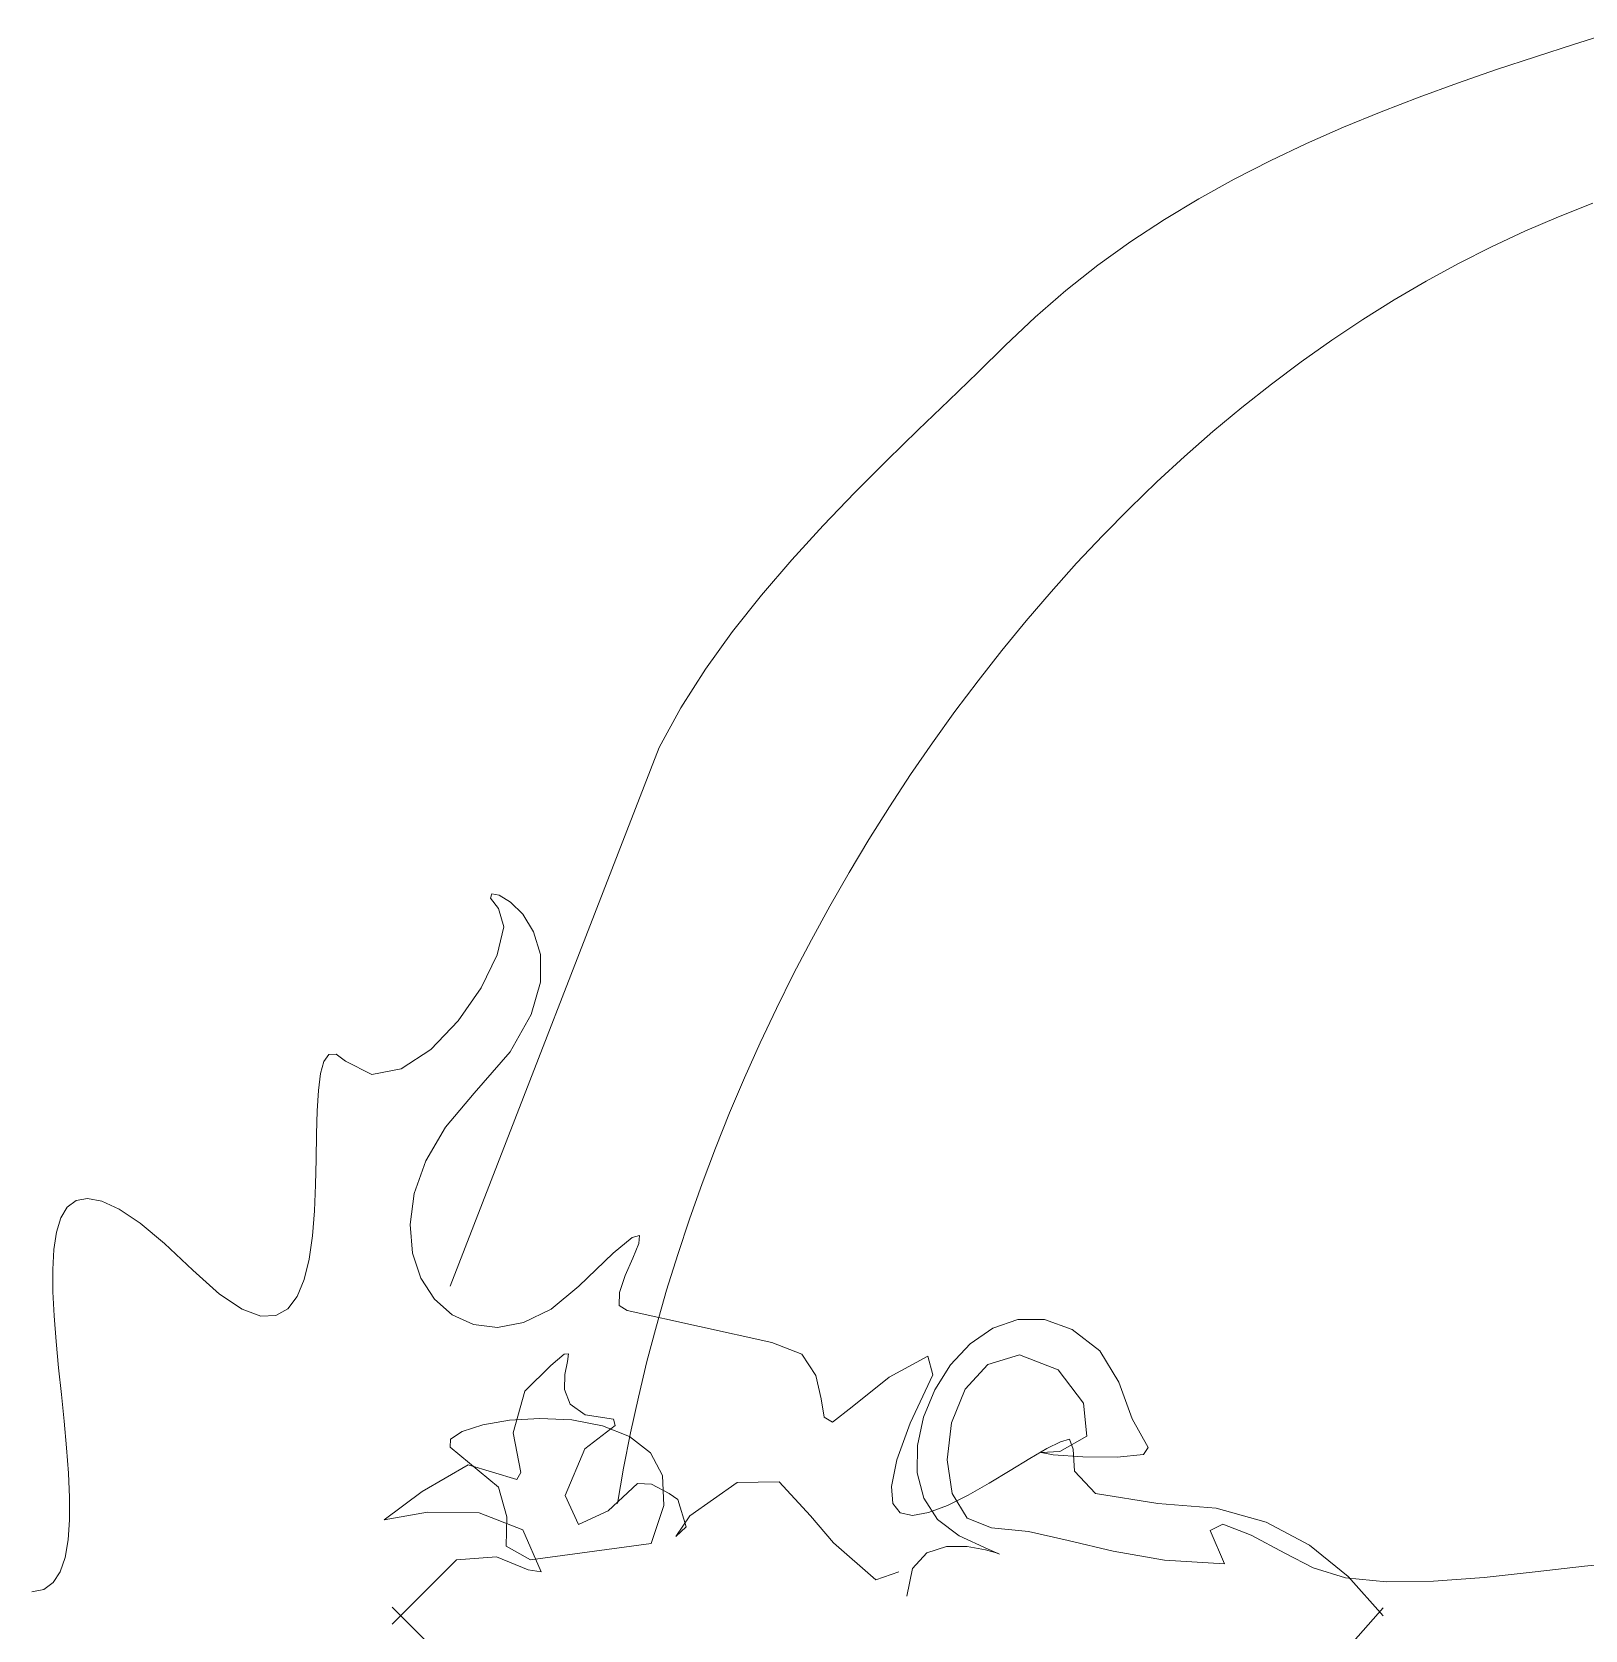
# Model space of a CAD drawing. Header units: centimetres. Extents: x 134057 to 145613, y 5028 to 39996.
# Drawn here: x 141001.5 to 141053.7, y 29055 to 29108.8 of the extents above; entities that cross this region are included whole.
import ezdxf

# ---------------------------------------------------------------- set-up
doc = ezdxf.new("R2010")
doc.units = ezdxf.units.CM
doc.layers.add('TEXT', color=3, linetype='Continuous', lineweight=20)

msp = doc.modelspace()

# ---------------------------------------------------------------- linework, layer by layer
at = {"layer": 'TEXT', "color": 2, "linetype": 'Continuous', "lineweight": 13}
for p, q in [((141054.703, 29108.849), (141053.379, 29108.437)), ((141052.06, 29108.015), (141050.747, 29107.58)), ((141053.379, 29108.437), (141052.06, 29108.015)), ((141050.747, 29107.58), (141049.443, 29107.128)), ((141049.443, 29107.128), (141048.151, 29106.656)), ((141048.151, 29106.656), (141046.871, 29106.162)), ((141046.871, 29106.162), (141045.605, 29105.641)), ((141045.605, 29105.641), (141044.357, 29105.091)), ((141044.357, 29105.091), (141043.128, 29104.508)), ((141043.128, 29104.508), (141041.919, 29103.89)), ((141041.919, 29103.89), (141040.733, 29103.233)), ((141040.733, 29103.233), (141039.572, 29102.533)), ((141051.704, 29102.138), (141052.841, 29102.627)), ((141051.704, 29102.138), (141052.841, 29102.627)), ((141052.841, 29102.627), (141053.993, 29103.079)), ((141052.841, 29102.627), (141053.993, 29103.079)), ((141039.572, 29102.533), (141038.438, 29101.788)), ((141050.582, 29101.612), (141051.704, 29102.138)), ((141050.582, 29101.612), (141051.704, 29102.138)), ((141038.438, 29101.788), (141037.332, 29100.994)), ((141049.476, 29101.051), (141050.582, 29101.612)), ((141049.476, 29101.051), (141050.582, 29101.612)), ((141037.332, 29100.994), (141036.258, 29100.149)), ((141048.384, 29100.455), (141049.476, 29101.051)), ((141048.384, 29100.455), (141049.476, 29101.051)), ((141047.309, 29099.826), (141048.384, 29100.455)), ((141047.309, 29099.826), (141048.384, 29100.455)), ((141036.258, 29100.149), (141035.216, 29099.249)), ((141046.25, 29099.164), (141047.309, 29099.826)), ((141046.25, 29099.164), (141047.309, 29099.826)), ((141035.216, 29099.249), (141034.209, 29098.29)), ((141045.207, 29098.47), (141046.25, 29099.164)), ((141045.207, 29098.47), (141046.25, 29099.164)), ((141034.209, 29098.29), (141033.293, 29097.388)), ((141044.181, 29097.746), (141045.207, 29098.47)), ((141044.181, 29097.746), (141045.207, 29098.47)), ((141033.293, 29097.388), (141032.313, 29096.441)), ((141043.172, 29096.991), (141044.181, 29097.746)), ((141043.172, 29096.991), (141044.181, 29097.746)), ((141042.181, 29096.208), (141043.172, 29096.991)), ((141042.181, 29096.208), (141043.172, 29096.991)), ((141032.313, 29096.441), (141031.286, 29095.452)), ((141041.207, 29095.397), (141042.181, 29096.208)), ((141041.207, 29095.397), (141042.181, 29096.208)), ((141031.286, 29095.452), (141030.228, 29094.42)), ((141040.252, 29094.559), (141041.207, 29095.397)), ((141040.252, 29094.559), (141041.207, 29095.397)), ((141039.315, 29093.696), (141040.252, 29094.559)), ((141039.315, 29093.696), (141040.252, 29094.559)), ((141030.228, 29094.42), (141029.156, 29093.346)), ((141038.396, 29092.807), (141039.315, 29093.696)), ((141038.396, 29092.807), (141039.315, 29093.696)), ((141029.156, 29093.346), (141028.084, 29092.233)), ((141037.497, 29091.894), (141038.396, 29092.807)), ((141037.497, 29091.894), (141038.396, 29092.807)), ((141028.084, 29092.233), (141027.029, 29091.079)), ((141036.617, 29090.958), (141037.497, 29091.894)), ((141036.617, 29090.958), (141037.497, 29091.894)), ((141027.029, 29091.079), (141026.007, 29089.887)), ((141035.757, 29090), (141036.617, 29090.958)), ((141035.757, 29090), (141036.617, 29090.958)), ((141026.007, 29089.887), (141025.034, 29088.658)), ((141034.917, 29089.021), (141035.757, 29090)), ((141034.917, 29089.021), (141035.757, 29090)), ((141025.034, 29088.658), (141024.126, 29087.392)), ((141034.097, 29088.022), (141034.917, 29089.021)), ((141034.097, 29088.022), (141034.917, 29089.021)), ((141033.298, 29087.003), (141034.097, 29088.022)), ((141033.298, 29087.003), (141034.097, 29088.022)), ((141024.126, 29087.392), (141023.298, 29086.09)), ((141032.52, 29085.966), (141033.298, 29087.003)), ((141032.52, 29085.966), (141033.298, 29087.003)), ((141023.298, 29086.09), (141022.568, 29084.754)), ((141031.763, 29084.912), (141032.52, 29085.966)), ((141031.763, 29084.912), (141032.52, 29085.966)), ((141031.028, 29083.842), (141031.763, 29084.912)), ((141031.028, 29083.842), (141031.763, 29084.912)), ((141022.568, 29084.754), (141015.529, 29066.614)), ((141030.315, 29082.756), (141031.028, 29083.842)), ((141030.315, 29082.756), (141031.028, 29083.842)), ((141029.624, 29081.656), (141030.315, 29082.756)), ((141029.624, 29081.656), (141030.315, 29082.756)), ((141028.956, 29080.543), (141029.624, 29081.656)), ((141028.956, 29080.543), (141029.624, 29081.656)), ((141028.31, 29079.417), (141028.956, 29080.543)), ((141028.31, 29079.417), (141028.956, 29080.543)), ((141016.929, 29079.829), (141016.89, 29079.682)), ((141016.89, 29079.682), (141017.153, 29079.339)), ((141017.181, 29079.784), (141016.929, 29079.829)), ((141017.558, 29079.552), (141017.181, 29079.784)), ((141017.974, 29079.139), (141017.558, 29079.552)), ((141017.153, 29079.339), (141017.332, 29078.718)), ((141018.339, 29078.548), (141017.974, 29079.139)), ((141027.688, 29078.279), (141028.31, 29079.417)), ((141027.688, 29078.279), (141028.31, 29079.417)), ((141017.332, 29078.718), (141017.111, 29077.774)), ((141018.567, 29077.786), (141018.339, 29078.548)), ((141027.089, 29077.131), (141027.688, 29078.279)), ((141027.089, 29077.131), (141027.688, 29078.279)), ((141017.111, 29077.774), (141016.572, 29076.664)), ((141018.569, 29076.856), (141018.567, 29077.786)), ((141018.257, 29075.764), (141018.569, 29076.856)), ((141026.515, 29075.973), (141027.089, 29077.131)), ((141026.515, 29075.973), (141027.089, 29077.131)), ((141016.572, 29076.664), (141015.799, 29075.549)), ((141017.544, 29074.514), (141018.257, 29075.764)), ((141025.964, 29074.807), (141026.515, 29075.973)), ((141025.964, 29074.807), (141026.515, 29075.973)), ((141015.799, 29075.549), (141014.874, 29074.585)), ((141025.439, 29073.633), (141025.964, 29074.807)), ((141025.439, 29073.633), (141025.964, 29074.807)), ((141011.277, 29074.187), (141011.162, 29073.775)), ((141011.449, 29074.415), (141011.277, 29074.187)), ((141011.688, 29074.428), (141011.449, 29074.415)), ((141012.009, 29074.195), (141011.688, 29074.428)), ((141012.896, 29073.75), (141012.009, 29074.195)), ((141014.874, 29074.585), (141013.879, 29073.933)), ((141016.341, 29073.112), (141017.544, 29074.514)), ((141011.162, 29073.775), (141011.091, 29073.209)), ((141013.879, 29073.933), (141012.896, 29073.75)), ((141024.937, 29072.452), (141025.439, 29073.633)), ((141024.937, 29072.452), (141025.439, 29073.633)), ((141011.091, 29073.209), (141011.052, 29072.521)), ((141015.375, 29071.978), (141016.341, 29073.112)), ((141011.052, 29072.521), (141011.031, 29071.741)), ((141014.711, 29070.844), (141015.375, 29071.978)), ((141024.462, 29071.266), (141024.937, 29072.452)), ((141024.462, 29071.266), (141024.937, 29072.452)), ((141011.031, 29071.741), (141011.017, 29070.899)), ((141011.017, 29070.899), (141010.998, 29070.026)), ((141014.321, 29069.738), (141014.711, 29070.844)), ((141024.011, 29070.074), (141024.462, 29071.266)), ((141024.011, 29070.074), (141024.462, 29071.266)), ((141010.998, 29070.026), (141010.96, 29069.153)), ((141023.587, 29068.879), (141024.011, 29070.074)), ((141023.587, 29068.879), (141024.011, 29070.074)), ((141002.64, 29069.278), (141002.422, 29068.919)), ((141002.938, 29069.502), (141002.64, 29069.278)), ((141003.322, 29069.575), (141002.938, 29069.502)), ((141003.803, 29069.482), (141003.322, 29069.575)), ((141004.389, 29069.209), (141003.803, 29069.482)), ((141014.181, 29068.691), (141014.321, 29069.738)), ((141002.422, 29068.919), (141002.273, 29068.439)), ((141005.089, 29068.74), (141004.389, 29069.209)), ((141005.911, 29068.061), (141005.089, 29068.74)), ((141010.96, 29069.153), (141010.892, 29068.31)), ((141014.264, 29067.729), (141014.181, 29068.691)), ((141023.188, 29067.681), (141023.587, 29068.879)), ((141023.188, 29067.681), (141023.587, 29068.879)), ((141002.273, 29068.439), (141002.185, 29067.854)), ((141010.892, 29068.31), (141010.781, 29067.528)), ((141021.656, 29068.259), (141021.012, 29067.728)), ((141021.906, 29068.329), (141021.656, 29068.259)), ((141021.875, 29068.058), (141021.906, 29068.329)), ((141002.185, 29067.854), (141002.149, 29067.179)), ((141006.865, 29067.156), (141005.911, 29068.061)), ((141014.544, 29066.884), (141014.264, 29067.729)), ((141021.012, 29067.728), (141019.86, 29066.614)), ((141021.676, 29067.567), (141021.875, 29068.058)), ((141022.816, 29066.482), (141023.188, 29067.681)), ((141022.816, 29066.482), (141023.188, 29067.681)), ((141002.149, 29067.179), (141002.156, 29066.428)), ((141007.765, 29066.345), (141006.865, 29067.156)), ((141010.781, 29067.528), (141010.615, 29066.839)), ((141021.425, 29066.975), (141021.676, 29067.567)), ((141010.615, 29066.839), (141010.381, 29066.271)), ((141014.996, 29066.182), (141014.544, 29066.884)), ((141019.86, 29066.614), (141018.923, 29065.846)), ((141021.233, 29066.404), (141021.425, 29066.975)), ((141002.156, 29066.428), (141002.198, 29065.617)), ((141008.522, 29065.84), (141007.765, 29066.345)), ((141010.381, 29066.271), (141010.068, 29065.857)), ((141015.594, 29065.653), (141014.996, 29066.182)), ((141021.215, 29065.973), (141021.233, 29066.404)), ((141022.471, 29065.281), (141022.816, 29066.482)), ((141022.471, 29065.281), (141022.816, 29066.482)), ((141002.198, 29065.617), (141002.265, 29064.76)), ((141009.15, 29065.611), (141008.522, 29065.84)), ((141009.661, 29065.627), (141009.15, 29065.611)), ((141010.068, 29065.857), (141009.661, 29065.627)), ((141016.311, 29065.327), (141015.594, 29065.653)), ((141018.923, 29065.846), (141018.001, 29065.394)), ((141021.485, 29065.802), (141021.215, 29065.973)), ((141026.358, 29064.719), (141021.485, 29065.802)), ((141033.791, 29065.204), (141034.633, 29065.495)), ((141033.791, 29065.204), (141034.633, 29065.495)), ((141034.633, 29065.495), (141035.531, 29065.5)), ((141034.633, 29065.495), (141035.531, 29065.5)), ((141035.531, 29065.5), (141036.463, 29065.165)), ((141035.531, 29065.5), (141036.463, 29065.165)), ((141017.122, 29065.23), (141016.311, 29065.327)), ((141018.001, 29065.394), (141017.122, 29065.23)), ((141022.153, 29064.08), (141022.471, 29065.281)), ((141022.153, 29064.08), (141022.471, 29065.281)), ((141033.03, 29064.678), (141033.791, 29065.204)), ((141033.03, 29064.678), (141033.791, 29065.204)), ((141036.463, 29065.165), (141037.403, 29064.441)), ((141036.463, 29065.165), (141037.403, 29064.441)), ((141002.265, 29064.76), (141002.349, 29063.873)), ((141027.367, 29064.333), (141026.358, 29064.719)), ((141032.372, 29063.968), (141033.03, 29064.678)), ((141032.372, 29063.968), (141033.03, 29064.678)), ((141037.403, 29064.441), (141038.035, 29063.388)), ((141037.403, 29064.441), (141038.035, 29063.388)), ((141002.349, 29063.873), (141002.441, 29062.971)), ((141018.046, 29063.087), (141018.919, 29063.946)), ((141018.046, 29063.087), (141018.919, 29063.946)), ((141018.919, 29063.946), (141019.365, 29064.332)), ((141018.919, 29063.946), (141019.365, 29064.332)), ((141019.365, 29064.332), (141019.51, 29064.345)), ((141019.365, 29064.332), (141019.51, 29064.345)), ((141019.477, 29064.085), (141019.392, 29063.649)), ((141019.477, 29064.085), (141019.392, 29063.649)), ((141019.51, 29064.345), (141019.477, 29064.085)), ((141019.51, 29064.345), (141019.477, 29064.085)), ((141021.863, 29062.88), (141022.153, 29064.08)), ((141021.863, 29062.88), (141022.153, 29064.08)), ((141027.842, 29063.616), (141027.367, 29064.333)), ((141031.612, 29064.258), (141030.309, 29063.556)), ((141031.773, 29063.636), (141031.612, 29064.258)), ((141031.842, 29063.127), (141032.372, 29063.968)), ((141031.842, 29063.127), (141032.372, 29063.968)), ((141033.627, 29063.983), (141032.862, 29063.151)), ((141033.627, 29063.983), (141032.862, 29063.151)), ((141034.696, 29064.305), (141033.627, 29063.983)), ((141034.696, 29064.305), (141033.627, 29063.983)), ((141035.992, 29063.798), (141034.696, 29064.305)), ((141035.992, 29063.798), (141034.696, 29064.305)), ((141019.392, 29063.649), (141019.379, 29063.137)), ((141019.392, 29063.649), (141019.379, 29063.137)), ((141028.016, 29062.824), (141027.842, 29063.616)), ((141030.309, 29063.556), (141029.065, 29062.554)), ((141031.016, 29062.005), (141031.773, 29063.636)), ((141036.845, 29062.681), (141035.992, 29063.798)), ((141036.845, 29062.681), (141035.992, 29063.798)), ((141038.035, 29063.388), (141038.486, 29062.155)), ((141038.035, 29063.388), (141038.486, 29062.155)), ((141002.441, 29062.971), (141002.532, 29062.068)), ((141017.645, 29061.683), (141018.046, 29063.087)), ((141017.645, 29061.683), (141018.046, 29063.087)), ((141019.379, 29063.137), (141019.564, 29062.649)), ((141019.379, 29063.137), (141019.564, 29062.649)), ((141021.6, 29061.683), (141021.863, 29062.88)), ((141021.6, 29061.683), (141021.863, 29062.88)), ((141028.123, 29062.213), (141028.016, 29062.824)), ((141031.463, 29062.206), (141031.842, 29063.127)), ((141031.463, 29062.206), (141031.842, 29063.127)), ((141032.862, 29063.151), (141032.405, 29062.014)), ((141032.862, 29063.151), (141032.405, 29062.014)), ((141019.564, 29062.649), (141020.07, 29062.283)), ((141019.564, 29062.649), (141020.07, 29062.283)), ((141020.07, 29062.283), (141021.024, 29062.14)), ((141020.07, 29062.283), (141021.024, 29062.14)), ((141029.065, 29062.554), (141028.395, 29062.037)), ((141036.961, 29061.564), (141036.845, 29062.681)), ((141036.961, 29061.564), (141036.845, 29062.681)), ((141002.532, 29062.068), (141002.614, 29061.18)), ((141015.936, 29061.73), (141015.543, 29061.472)), ((141016.624, 29061.949), (141015.936, 29061.73)), ((141017.524, 29062.102), (141016.624, 29061.949)), ((141018.552, 29062.166), (141017.524, 29062.102)), ((141019.624, 29062.114), (141018.552, 29062.166)), ((141020.656, 29061.92), (141019.624, 29062.114)), ((141021.084, 29061.924), (141020.061, 29061.137)), ((141021.084, 29061.924), (141020.061, 29061.137)), ((141021.565, 29061.561), (141020.656, 29061.92)), ((141021.024, 29062.14), (141021.084, 29061.924)), ((141021.024, 29062.14), (141021.084, 29061.924)), ((141028.395, 29062.037), (141028.123, 29062.213)), ((141030.563, 29060.766), (141031.016, 29062.005)), ((141031.259, 29061.257), (141031.463, 29062.206)), ((141031.259, 29061.257), (141031.463, 29062.206)), ((141032.405, 29062.014), (141032.26, 29060.775)), ((141032.405, 29062.014), (141032.26, 29060.775)), ((141038.486, 29062.155), (141039.027, 29061.192)), ((141038.486, 29062.155), (141039.027, 29061.192)), ((141002.614, 29061.18), (141002.677, 29060.321)), ((141015.543, 29061.472), (141015.529, 29061.2)), ((141015.529, 29061.2), (141017.153, 29059.846)), ((141017.905, 29060.34), (141017.645, 29061.683)), ((141017.905, 29060.34), (141017.645, 29061.683)), ((141021.365, 29060.488), (141021.6, 29061.683)), ((141021.365, 29060.488), (141021.6, 29061.683)), ((141022.267, 29061.009), (141021.565, 29061.561)), ((141031.254, 29060.331), (141031.259, 29061.257)), ((141031.254, 29060.331), (141031.259, 29061.257)), ((141036.071, 29061.383), (141035.613, 29061.15)), ((141036.049, 29061.056), (141036.961, 29061.564)), ((141036.049, 29061.056), (141036.961, 29061.564)), ((141036.375, 29061.47), (141036.071, 29061.383)), ((141036.498, 29061.132), (141036.375, 29061.47)), ((141039.027, 29061.192), (141038.863, 29060.947)), ((141039.027, 29061.192), (141038.863, 29060.947)), ((141020.061, 29061.137), (141019.399, 29059.567)), ((141020.061, 29061.137), (141019.399, 29059.567)), ((141022.679, 29060.241), (141022.267, 29061.009)), ((141030.38, 29059.876), (141030.563, 29060.766)), ((141032.26, 29060.775), (141032.432, 29059.638)), ((141032.26, 29060.775), (141032.432, 29059.638)), ((141035.039, 29060.812), (141034.382, 29060.41)), ((141035.613, 29061.15), (141035.039, 29060.812)), ((141035.424, 29061.019), (141036.049, 29061.056)), ((141035.424, 29061.019), (141036.049, 29061.056)), ((141035.829, 29060.941), (141035.424, 29061.019)), ((141035.829, 29060.941), (141035.424, 29061.019)), ((141036.828, 29060.87), (141035.829, 29060.941)), ((141036.828, 29060.87), (141035.829, 29060.941)), ((141036.544, 29060.388), (141036.498, 29061.132)), ((141037.985, 29060.856), (141036.828, 29060.87)), ((141037.985, 29060.856), (141036.828, 29060.87)), ((141038.863, 29060.947), (141037.985, 29060.856)), ((141038.863, 29060.947), (141037.985, 29060.856)), ((141002.677, 29060.321), (141002.712, 29059.508)), ((141014.586, 29059.708), (141016.136, 29060.6)), ((141014.586, 29059.708), (141016.136, 29060.6)), ((141016.136, 29060.6), (141017.775, 29060.109)), ((141016.136, 29060.6), (141017.775, 29060.109)), ((141017.775, 29060.109), (141017.905, 29060.34)), ((141017.775, 29060.109), (141017.905, 29060.34)), ((141021.159, 29059.297), (141021.365, 29060.488)), ((141021.159, 29059.297), (141021.365, 29060.488)), ((141022.717, 29059.23), (141022.679, 29060.241)), ((141031.471, 29059.481), (141031.254, 29060.331)), ((141031.471, 29059.481), (141031.254, 29060.331)), ((141034.382, 29060.41), (141033.678, 29059.986)), ((141037.251, 29059.643), (141036.544, 29060.388)), ((141013.308, 29058.755), (141014.586, 29059.708)), ((141013.308, 29058.755), (141014.586, 29059.708)), ((141017.153, 29059.846), (141017.434, 29058.853)), ((141019.399, 29059.567), (141019.851, 29058.59)), ((141019.399, 29059.567), (141019.851, 29058.59)), ((141020.843, 29059.056), (141021.836, 29059.974)), ((141020.843, 29059.056), (141021.836, 29059.974)), ((141021.836, 29059.974), (141022.307, 29059.953)), ((141021.836, 29059.974), (141022.307, 29059.953)), ((141022.307, 29059.953), (141022.899, 29059.633)), ((141022.307, 29059.953), (141022.899, 29059.633)), ((141022.899, 29059.633), (141023.19, 29059.432)), ((141022.899, 29059.633), (141023.19, 29059.432)), ((141023.596, 29058.891), (141025.19, 29060.004)), ((141023.596, 29058.891), (141025.19, 29060.004)), ((141025.19, 29060.004), (141026.604, 29060.034)), ((141025.19, 29060.004), (141026.604, 29060.034)), ((141026.604, 29060.034), (141027.657, 29058.891)), ((141026.604, 29060.034), (141027.657, 29058.891)), ((141030.43, 29059.296), (141030.38, 29059.876)), ((141032.962, 29059.582), (141032.269, 29059.238)), ((141032.432, 29059.638), (141032.927, 29058.807)), ((141032.432, 29059.638), (141032.927, 29058.807)), ((141033.678, 29059.986), (141032.962, 29059.582)), ((141039.353, 29059.305), (141037.251, 29059.643)), ((141002.712, 29059.508), (141002.711, 29058.754)), ((141014.761, 29059.013), (141013.308, 29058.755)), ((141014.761, 29059.013), (141013.308, 29058.755)), ((141016.506, 29058.992), (141014.761, 29059.013)), ((141016.506, 29058.992), (141014.761, 29059.013)), ((141019.851, 29058.59), (141020.843, 29059.056)), ((141019.851, 29058.59), (141020.843, 29059.056)), ((141022.297, 29057.951), (141022.717, 29059.23)), ((141023.19, 29059.432), (141023.475, 29058.51)), ((141023.19, 29059.432), (141023.475, 29058.51)), ((141030.68, 29058.984), (141030.43, 29059.296)), ((141031.933, 29058.758), (141031.471, 29059.481)), ((141031.933, 29058.758), (141031.471, 29059.481)), ((141032.269, 29059.238), (141031.634, 29058.996)), ((141041.311, 29059.144), (141039.353, 29059.305)), ((141042.996, 29058.672), (141041.311, 29059.144)), ((141002.711, 29058.754), (141002.665, 29058.075)), ((141017.972, 29058.413), (141016.506, 29058.992)), ((141017.972, 29058.413), (141016.506, 29058.992)), ((141017.434, 29058.853), (141017.414, 29057.861)), ((141023.129, 29058.189), (141023.596, 29058.891)), ((141023.129, 29058.189), (141023.596, 29058.891)), ((141023.475, 29058.51), (141023.129, 29058.189)), ((141023.475, 29058.51), (141023.129, 29058.189)), ((141027.657, 29058.891), (141028.429, 29057.978)), ((141027.657, 29058.891), (141028.429, 29057.978)), ((141031.093, 29058.897), (141030.68, 29058.984)), ((141031.634, 29058.996), (141031.093, 29058.897)), ((141032.665, 29058.214), (141031.933, 29058.758)), ((141032.665, 29058.214), (141031.933, 29058.758)), ((141032.927, 29058.807), (141033.748, 29058.484)), ((141032.927, 29058.807), (141033.748, 29058.484)), ((141033.748, 29058.484), (141034.994, 29058.358)), ((141033.748, 29058.484), (141034.994, 29058.358)), ((141041.116, 29058.396), (141041.537, 29058.603)), ((141041.116, 29058.396), (141041.537, 29058.603)), ((141041.537, 29058.603), (141042.496, 29058.231)), ((141041.537, 29058.603), (141042.496, 29058.231)), ((141044.46, 29057.901), (141042.996, 29058.672)), ((141002.665, 29058.075), (141002.565, 29057.485)), ((141018.587, 29056.995), (141017.972, 29058.413)), ((141018.587, 29056.995), (141017.972, 29058.413)), ((141018.236, 29057.409), (141022.297, 29057.951)), ((141028.429, 29057.978), (141029.863, 29056.735)), ((141028.429, 29057.978), (141029.863, 29056.735)), ((141033.639, 29057.761), (141032.665, 29058.214)), ((141033.639, 29057.761), (141032.665, 29058.214)), ((141034.994, 29058.358), (141036.336, 29058.056)), ((141034.994, 29058.358), (141036.336, 29058.056)), ((141036.336, 29058.056), (141037.842, 29057.695)), ((141036.336, 29058.056), (141037.842, 29057.695)), ((141041.599, 29057.266), (141041.116, 29058.396)), ((141041.599, 29057.266), (141041.116, 29058.396)), ((141042.496, 29058.231), (141043.631, 29057.626)), ((141042.496, 29058.231), (141043.631, 29057.626)), ((141002.565, 29057.485), (141002.403, 29057.001)), ((141013.579, 29055.236), (141015.744, 29057.402)), ((141013.579, 29055.236), (141015.744, 29057.402)), ((141015.744, 29057.402), (141017.083, 29057.507)), ((141015.744, 29057.402), (141017.083, 29057.507)), ((141017.083, 29057.507), (141018.151, 29057.071)), ((141017.083, 29057.507), (141018.151, 29057.071)), ((141017.414, 29057.861), (141018.236, 29057.409)), ((141031.095, 29057.117), (141031.58, 29057.641)), ((141031.095, 29057.117), (141031.58, 29057.641)), ((141031.58, 29057.641), (141032.234, 29057.853)), ((141031.58, 29057.641), (141032.234, 29057.853)), ((141032.234, 29057.853), (141032.932, 29057.854)), ((141032.234, 29057.853), (141032.932, 29057.854)), ((141032.932, 29057.854), (141033.547, 29057.746)), ((141032.932, 29057.854), (141033.547, 29057.746)), ((141033.547, 29057.746), (141033.954, 29057.627)), ((141033.547, 29057.746), (141033.954, 29057.627)), ((141034.026, 29057.599), (141033.639, 29057.761)), ((141034.026, 29057.599), (141033.639, 29057.761)), ((141033.954, 29057.627), (141034.026, 29057.599)), ((141033.954, 29057.627), (141034.026, 29057.599)), ((141037.842, 29057.695), (141039.574, 29057.393)), ((141037.842, 29057.695), (141039.574, 29057.393)), ((141039.574, 29057.393), (141041.599, 29057.266)), ((141039.574, 29057.393), (141041.599, 29057.266)), ((141043.631, 29057.626), (141044.577, 29057.131)), ((141043.631, 29057.626), (141044.577, 29057.131)), ((141045.755, 29056.844), (141044.46, 29057.901)), ((141002.403, 29057.001), (141002.169, 29056.636)), ((141018.151, 29057.071), (141018.587, 29056.995)), ((141018.151, 29057.071), (141018.587, 29056.995)), ((141029.863, 29056.735), (141030.635, 29056.995)), ((141029.863, 29056.735), (141030.635, 29056.995)), ((141030.905, 29056.183), (141031.095, 29057.117)), ((141030.905, 29056.183), (141031.095, 29057.117)), ((141044.577, 29057.131), (141045.667, 29056.793)), ((141044.577, 29057.131), (141045.667, 29056.793)), ((141050.331, 29056.809), (141052.054, 29056.995)), ((141050.331, 29056.809), (141052.054, 29056.995)), ((141052.054, 29056.995), (141053.715, 29057.188)), ((141052.054, 29056.995), (141053.715, 29057.188)), ((141053.715, 29057.188), (141055.223, 29057.34)), ((141053.715, 29057.188), (141055.223, 29057.34)), ((141001.854, 29056.406), (141001.451, 29056.327)), ((141002.169, 29056.636), (141001.854, 29056.406)), ((141045.667, 29056.793), (141047.048, 29056.659)), ((141045.667, 29056.793), (141047.048, 29056.659)), ((141046.934, 29055.514), (141045.755, 29056.844)), ((141047.048, 29056.659), (141048.632, 29056.681)), ((141047.048, 29056.659), (141048.632, 29056.681)), ((141048.632, 29056.681), (141050.331, 29056.809)), ((141048.632, 29056.681), (141050.331, 29056.809)), ((141013.579, 29055.813), (141015.744, 29053.647)), ((141013.579, 29055.813), (141015.744, 29053.647)), ((141046.934, 29055.785), (141045.755, 29054.455))]:
    msp.add_line(p, q, dxfattribs=at)

doc.saveas('drawing.dxf')
